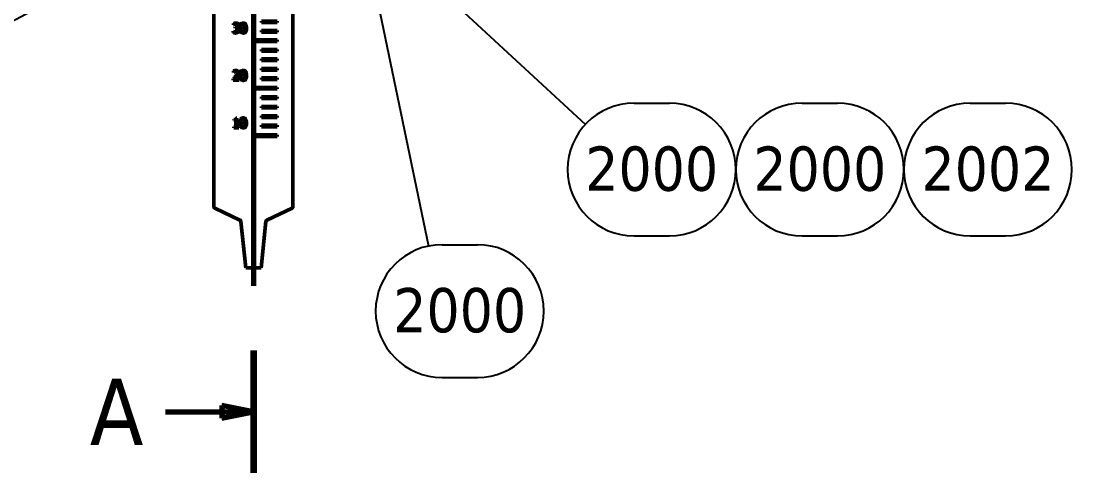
# Model space of a CAD drawing. Header units: millimetres. Extents: x -1205 to 1680, y -1175 to 1188.
# Drawn here: x 226.2 to 558.5, y 599.8 to 742.8 of the extents above; entities that cross this region are included whole.
import ezdxf

# ---------------------------------------------------------------- set-up
doc = ezdxf.new("R2010")
doc.units = ezdxf.units.MM
doc.header["$LTSCALE"] = 4
doc.linetypes.add('CHAIN', pattern=[0.3543, 0.2362, -0.0295, 0.0591, -0.0295])
for name, color, linetype, lineweight in [('Section Line (ISO)', 7, 'CHAIN', 70), ('Symbol (ISO)', 7, 'Continuous', 25), ('Visible (ISO)', 7, 'Continuous', 50)]:
    doc.layers.add(name, color=color, linetype=linetype, lineweight=lineweight)
doc.styles.add('Label Text (ISO)', font='tahoma.ttf')
doc.styles.add('Note Text (ISO)', font='tahoma.ttf')

# ---------------------------------------------------------------- blocks, each defined once
blk = doc.blocks.new('2dTransSection0')
at = {"layer": 'Section Line (ISO)', "linetype": 'CHAIN', "ltscale": 43.158058}
blk.add_line((74.929, 266.685), (74.929, 149.958), dxfattribs=at)
at = {"layer": 'Section Line (ISO)', "linetype": 'Continuous', "lineweight": 140}
blk.add_line((74.929, 159.648), (74.929, 149.958), dxfattribs=at)
at = {"layer": 'Section Line (ISO)', "linetype": 'Continuous'}
for p, q in [((67.967, 154.803), (72.429, 154.803)), ((74.929, 154.803), (72.429, 155.303)), ((72.429, 155.303), (72.429, 154.303)), ((72.429, 154.803), (74.929, 154.803)), ((72.429, 154.303), (74.929, 154.803))]:
    blk.add_line(p, q, dxfattribs=at)
at = {"layer": 'Section Line (ISO)', "linetype": 'Continuous', "flags": 128}
blk.add_lwpolyline([(72.429, 154.303), (74.929, 154.803)], dxfattribs=at)
at = {"layer": 'Section Line (ISO)'}
blk.add_solid([(72.429, 154.303), (74.929, 154.803), (72.429, 155.303), (72.429, 154.303)], dxfattribs=at)
at = {"layer": 'Section Line (ISO)', "insert": (61.996, 152.178), "char_height": 5.25, "attachment_point": 7, "style": 'Label Text (ISO)'}
blk.add_mtext('A', dxfattribs=at)
blk = doc.blocks.new('Balloon20')
at = {"layer": 'Symbol (ISO)'}
for p, q in [((84.473, 192.992), (84.004, 193.427)), ((84.46, 193.148), (84.004, 193.427)), ((84.004, 193.427), (84.493, 192.75)), ((85.838, 191.728), (84.769, 192.718)), ((86.177, 192.095), (85.113, 192.747)), ((84.531, 192.698), (85.498, 191.361)), ((85.498, 191.361), (86.177, 192.095)), ((85.838, 191.728), (101.175, 177.515)), ((105.014, 179.207), (107.801, 179.207)), ((118.301, 179.207), (121.088, 179.207)), ((131.588, 179.207), (134.375, 179.207)), ((105.014, 168.707), (107.801, 168.707)), ((118.301, 168.707), (121.088, 168.707)), ((131.588, 168.707), (134.375, 168.707))]:
    blk.add_line(p, q, dxfattribs=at)
at = {"layer": 'Symbol (ISO)', "flags": 128}
blk.add_lwpolyline([(86.177, 192.095), (84.004, 193.427)], dxfattribs=at)
at = {"layer": 'Symbol (ISO)'}
for centre, start, end in [((105.014, 173.957), 90, 270), ((107.801, 173.957), 270, 90), ((118.301, 173.957), 90, 270), ((121.088, 173.957), 270, 90), ((131.588, 173.957), 90, 270), ((134.375, 173.957), 270, 90)]:
    blk.add_arc(centre, 5.25, start, end, dxfattribs=at)
blk.add_solid([(86.177, 192.095), (84.004, 193.427), (85.498, 191.361), (86.177, 192.095)], dxfattribs=at)
at = {"layer": 'Symbol (ISO)', "char_height": 3.5, "attachment_point": 5, "style": 'Note Text (ISO)'}
for s, insert in [('2000', (106.407, 173.994)), ('2000', (119.695, 173.994)), ('2002', (132.982, 173.994))]:
    blk.add_mtext(s, dxfattribs=dict(at, insert=insert))
blk = doc.blocks.new('Balloon22')
at = {"layer": 'Symbol (ISO)'}
for p, q in [((84.678, 190.019), (83.779, 192.13)), ((84.188, 189.917), (83.779, 191.884)), ((83.779, 189.832), (84.678, 190.019)), ((84.188, 189.917), (88.771, 167.893)), ((89.839, 168.014), (92.626, 168.014)), ((89.839, 157.514), (92.626, 157.514))]:
    blk.add_line(p, q, dxfattribs=at)
at = {"layer": 'Symbol (ISO)', "flags": 128}
blk.add_lwpolyline([(84.678, 190.019), (83.679, 192.365)], dxfattribs=at)
at = {"layer": 'Symbol (ISO)'}
for centre, start, end in [((89.839, 162.764), 90, 270), ((92.626, 162.764), 270, 90)]:
    blk.add_arc(centre, 5.25, start, end, dxfattribs=at)
blk.add_solid([(84.678, 190.019), (83.679, 192.365), (83.699, 189.815), (84.678, 190.019)], dxfattribs=at)
at = {"layer": 'Symbol (ISO)', "insert": (91.232, 162.801), "char_height": 3.5, "attachment_point": 5, "style": 'Note Text (ISO)'}
blk.add_mtext('2000', dxfattribs=at)
blk = doc.blocks.new('Balloon30')
at = {"layer": 'Symbol (ISO)'}
for p, q in [((63.678, 189.856), (61.239, 189.114)), ((61.476, 188.673), (63.678, 189.856)), ((61.712, 188.233), (63.678, 189.856)), ((61.476, 188.673), (48.611, 181.77)), ((61.239, 189.114), (61.712, 188.233)), ((30.708, 184.542), (27.921, 184.542)), ((43.995, 184.542), (41.208, 184.542)), ((30.708, 174.042), (27.921, 174.042)), ((43.995, 174.042), (41.208, 174.042))]:
    blk.add_line(p, q, dxfattribs=at)
at = {"layer": 'Symbol (ISO)', "flags": 128}
blk.add_lwpolyline([(61.712, 188.233), (63.678, 189.856)], dxfattribs=at)
at = {"layer": 'Symbol (ISO)'}
for centre, start, end in [((27.921, 179.292), 90, 270), ((30.708, 179.292), 270, 90), ((41.208, 179.292), 90, 270), ((43.995, 179.292), 270, 90)]:
    blk.add_arc(centre, 5.25, start, end, dxfattribs=at)
blk.add_solid([(61.712, 188.233), (63.678, 189.856), (61.239, 189.114), (61.712, 188.233)], dxfattribs=at)
at = {"layer": 'Symbol (ISO)', "char_height": 3.5, "attachment_point": 5, "style": 'Note Text (ISO)'}
for s, insert in [('2001', (29.315, 179.329)), ('2000', (42.602, 179.329))]:
    blk.add_mtext(s, dxfattribs=dict(at, insert=insert))

msp = doc.modelspace()

# ---------------------------------------------------------------- linework, layer by layer
at = {"layer": 'Visible (ISO)'}
for p, q in [((287.217, 762.959), (287.217, 684.027)), ((312.217, 762.959), (312.217, 684.027)), ((293.386, 741.551), (293.386, 741.983)), ((293.386, 741.551), (293.411, 741.551)), ((295.987, 740.955), (295.591, 741.099)), ((307.217, 742.809), (302.217, 742.809)), ((302.217, 742.309), (302.217, 742.809)), ((302.217, 742.309), (307.217, 742.309)), ((304.299, 742.309), (304.299, 742.809)), ((307.217, 742.809), (307.217, 742.309)), ((293.302, 739.182), (293.302, 739.614)), ((293.332, 739.614), (293.302, 739.614)), ((293.925, 740.543), (293.925, 740.882)), ((294.061, 740.882), (293.925, 740.882)), ((293.925, 740.543), (294.098, 740.543)), ((294.532, 740.753), (294.532, 740.723)), ((295.134, 740.178), (295.134, 739.749)), ((297.508, 740.402), (297.096, 740.551)), ((307.217, 739.809), (302.217, 739.809)), ((302.217, 739.309), (302.217, 739.809)), ((302.217, 739.309), (307.217, 739.309)), ((304.299, 739.309), (304.299, 739.809)), ((307.217, 739.809), (307.217, 739.309)), ((307.217, 736.809), (299.717, 736.809)), ((299.717, 736.309), (299.717, 736.809)), ((299.717, 736.309), (307.217, 736.309)), ((304.299, 736.309), (304.299, 736.809)), ((307.217, 736.809), (307.217, 736.309)), ((307.217, 733.809), (302.217, 733.809)), ((302.217, 733.309), (302.217, 733.809)), ((302.217, 733.309), (307.217, 733.309)), ((304.299, 733.309), (304.299, 733.809)), ((307.217, 733.809), (307.217, 733.309)), ((307.217, 730.809), (302.217, 730.809)), ((302.217, 730.309), (302.217, 730.809)), ((302.217, 730.309), (307.217, 730.309)), ((307.217, 727.809), (302.217, 727.809)), ((302.217, 727.309), (302.217, 727.809)), ((304.299, 730.309), (304.299, 730.809)), ((304.299, 727.309), (304.299, 727.809)), ((307.217, 730.809), (307.217, 730.309)), ((307.217, 727.809), (307.217, 727.309)), ((293.327, 724.059), (293.327, 724.491)), ((293.391, 726.553), (293.391, 726.988)), ((293.391, 726.553), (293.413, 726.553)), ((295.207, 724.412), (293.71, 724.412)), ((295.134, 724.412), (295.134, 724.059)), ((295.207, 724.412), (295.207, 724.059)), ((302.217, 727.309), (307.217, 727.309)), ((307.217, 724.809), (302.217, 724.809)), ((302.217, 724.309), (302.217, 724.809)), ((304.299, 724.309), (304.299, 724.809)), ((307.217, 724.809), (307.217, 724.309)), ((293.327, 724.059), (295.207, 724.059)), ((307.217, 721.809), (299.717, 721.809)), ((299.717, 721.309), (299.717, 721.809)), ((299.717, 721.309), (307.217, 721.309)), ((302.217, 724.309), (307.217, 724.309)), ((304.299, 721.309), (304.299, 721.809)), ((307.217, 721.809), (307.217, 721.309)), ((307.217, 718.809), (302.217, 718.809)), ((302.217, 718.309), (302.217, 718.809)), ((302.217, 718.309), (307.217, 718.309)), ((304.299, 718.309), (304.299, 718.809)), ((307.217, 718.809), (307.217, 718.309)), ((307.217, 715.809), (302.217, 715.809)), ((302.217, 715.309), (302.217, 715.809)), ((302.217, 715.309), (307.217, 715.309)), ((304.299, 715.309), (304.299, 715.809)), ((307.217, 715.809), (307.217, 715.309)), ((293.567, 711.413), (293.567, 711.692)), ((293.567, 711.413), (294.12, 711.413)), ((294.12, 709.37), (294.12, 711.413)), ((294.513, 712.117), (294.196, 712.117)), ((294.513, 712.117), (294.513, 709.37)), ((307.217, 712.809), (302.217, 712.809)), ((302.217, 712.309), (302.217, 712.809)), ((302.217, 712.309), (307.217, 712.309)), ((304.299, 712.309), (304.299, 712.809)), ((307.217, 712.809), (307.217, 712.309)), ((293.567, 709.059), (293.567, 709.37)), ((294.12, 709.37), (293.567, 709.37)), ((293.567, 709.059), (295.053, 709.059)), ((295.053, 709.37), (294.513, 709.37)), ((295.053, 709.37), (295.053, 709.059)), ((307.217, 709.809), (302.217, 709.809)), ((302.217, 709.309), (302.217, 709.809)), ((302.217, 709.309), (307.217, 709.309)), ((304.299, 709.309), (304.299, 709.809)), ((307.217, 709.809), (307.217, 709.309)), ((307.217, 706.809), (299.717, 706.809)), ((299.717, 706.309), (299.717, 706.809)), ((299.717, 706.309), (307.217, 706.309)), ((304.299, 706.309), (304.299, 706.809)), ((307.217, 706.809), (307.217, 706.309)), ((295.465, 679.827), (287.505, 683.573)), ((311.928, 683.573), (303.968, 679.827)), ((297.293, 664.709), (295.746, 679.43)), ((302.14, 664.709), (303.687, 679.43)), ((302.14, 664.709), (297.293, 664.709))]:
    msp.add_line(p, q, dxfattribs=at)
for points, knots in [([(293.386, 741.983), (293.493, 742.04), (293.629, 742.082), (293.785, 742.122), (293.867, 742.143), (294.039, 742.166), (294.11, 742.171), (294.182, 742.171)], [0, 0, 0, 0, 0.040839947, 0.040839947, 0.054642631, 0.054642631, 0.064122758, 0.064122758, 0.064122758, 0.064122758]), ([(293.712, 741.721), (293.654, 741.697), (293.595, 741.668), (293.497, 741.608), (293.453, 741.58), (293.411, 741.551)], [0, 0, 0, 0, 0.0210974, 0.0210974, 0.03828531, 0.03828531, 0.03828531, 0.03828531]), ([(294.149, 741.818), (294.075, 741.818), (294.001, 741.808), (293.901, 741.784), (293.819, 741.764), (293.712, 741.721)], [0, 0, 0, 0, 0.025054615, 0.025054615, 0.034737694, 0.034737694, 0.034737694, 0.034737694]), ([(294.061, 740.882), (294.169, 740.882), (294.28, 740.897), (294.439, 740.965), (294.503, 741.002), (294.592, 741.091), (294.621, 741.135), (294.655, 741.216), (294.665, 741.248), (294.678, 741.318), (294.681, 741.356), (294.681, 741.393)], [0, 0, 0, 0, 0.036362627, 0.036362627, 0.056556044, 0.056556044, 0.070779684, 0.070779684, 0.079708477, 0.079708477, 0.089359284, 0.089359284, 0.089359284, 0.089359284]), ([(294.52, 741.724), (294.467, 741.76), (294.41, 741.783), (294.32, 741.803), (294.252, 741.818), (294.149, 741.818)], [0, 0, 0, 0, 0.020441594, 0.020441594, 0.030547582, 0.030547582, 0.030547582, 0.030547582]), ([(294.182, 742.171), (294.299, 742.171), (294.425, 742.161), (294.646, 742.101), (294.74, 742.057), (294.824, 741.998)], [0, 0, 0, 0, 0.039433019, 0.039433019, 0.074886836, 0.074886836, 0.074886836, 0.074886836]), ([(294.681, 741.393), (294.681, 741.446), (294.673, 741.499), (294.638, 741.596), (294.614, 741.63), (294.576, 741.679), (294.55, 741.703), (294.52, 741.724)], [0, 0, 0, 0, 0.015985005, 0.015985005, 0.031255401, 0.031255401, 0.054414678, 0.054414678, 0.054414678, 0.054414678]), ([(295.095, 741.435), (295.095, 741.351), (295.082, 741.269), (295.014, 741.095), (294.961, 741.028), (294.874, 740.929), (294.814, 740.877), (294.679, 740.796), (294.607, 740.769), (294.532, 740.753)], [0, 0, 0, 0, 0.02522463, 0.02522463, 0.05662428, 0.05662428, 0.10745124, 0.10745124, 0.15813429, 0.15813429, 0.15813429, 0.15813429]), ([(294.824, 741.998), (294.892, 741.949), (294.951, 741.888), (295.037, 741.75), (295.059, 741.689), (295.088, 741.574), (295.095, 741.505), (295.095, 741.435)], [0, 0, 0, 0, 0.026728017, 0.026728017, 0.050033936, 0.050033936, 0.083058821, 0.083058821, 0.083058821, 0.083058821]), ([(295.562, 740.58), (295.562, 740.9), (295.589, 741.228), (295.725, 741.666), (295.79, 741.783), (295.923, 741.95), (296, 742.016), (296.155, 742.101), (296.224, 742.126), (296.375, 742.161), (296.457, 742.168), (296.538, 742.168)], [0, 0, 0, 0, 0.09606985, 0.09606985, 0.15571369, 0.15571369, 0.21272674, 0.21272674, 0.25390628, 0.25390628, 0.29898075, 0.29898075, 0.29898075, 0.29898075]), ([(296.083, 741.509), (296.038, 741.395), (296.015, 741.263), (295.994, 741.069), (295.977, 740.885), (295.977, 740.58)], [0, 0, 0, 0, 0.03695054, 0.03695054, 0.058690422, 0.058690422, 0.058690422, 0.058690422]), ([(296.538, 741.83), (296.47, 741.83), (296.401, 741.82), (296.302, 741.78), (296.254, 741.754), (296.18, 741.679), (296.158, 741.65), (296.117, 741.584), (296.099, 741.547), (296.083, 741.509)], [0, 0, 0, 0, 0.021189268, 0.021189268, 0.033225555, 0.033225555, 0.039655995, 0.039655995, 0.046731145, 0.046731145, 0.046731145, 0.046731145]), ([(296.538, 742.168), (296.662, 742.168), (296.787, 742.15), (296.995, 742.065), (297.076, 742.011), (297.205, 741.882), (297.267, 741.801), (297.395, 741.533), (297.438, 741.369), (297.499, 741.006), (297.511, 740.789), (297.511, 740.583)], [0, 0, 0, 0, 0.03854667, 0.03854667, 0.06893349, 0.06893349, 0.09362726, 0.09362726, 0.12306732, 0.12306732, 0.16070217, 0.16070217, 0.16070217, 0.16070217]), ([(296.985, 741.514), (296.958, 741.582), (296.921, 741.647), (296.822, 741.752), (296.775, 741.778), (296.715, 741.804), (296.683, 741.814), (296.613, 741.827), (296.575, 741.83), (296.538, 741.83)], [0, 0, 0, 0, 0.022080849, 0.022080849, 0.044000697, 0.044000697, 0.067463353, 0.067463353, 0.093598686, 0.093598686, 0.093598686, 0.093598686]), ([(297.096, 740.583), (297.096, 740.759), (297.09, 740.951), (297.063, 741.204), (297.043, 741.367), (296.985, 741.514)], [0, 0, 0, 0, 0.052988182, 0.052988182, 0.075973294, 0.075973294, 0.075973294, 0.075973294]), ([(294.135, 738.994), (293.981, 738.994), (293.831, 739.013), (293.636, 739.061), (293.46, 739.103), (293.302, 739.182)], [0, 0, 0, 0, 0.051467039, 0.051467039, 0.068391655, 0.068391655, 0.068391655, 0.068391655]), ([(293.332, 739.614), (293.433, 739.541), (293.561, 739.481), (293.71, 739.421), (293.789, 739.39), (293.965, 739.355), (294.037, 739.348), (294.11, 739.348)], [0, 0, 0, 0, 0.041573502, 0.041573502, 0.053962881, 0.053962881, 0.062452189, 0.062452189, 0.062452189, 0.062452189]), ([(294.557, 740.435), (294.504, 740.472), (294.445, 740.497), (294.33, 740.526), (294.232, 740.543), (294.098, 740.543)], [0, 0, 0, 0, 0.020803035, 0.020803035, 0.039320555, 0.039320555, 0.039320555, 0.039320555]), ([(294.11, 739.348), (294.195, 739.348), (294.279, 739.361), (294.381, 739.393), (294.427, 739.408), (294.512, 739.461), (294.543, 739.487), (294.572, 739.518)], [0, 0, 0, 0, 0.02850468, 0.02850468, 0.035447621, 0.035447621, 0.040242358, 0.040242358, 0.040242358, 0.040242358]), ([(294.886, 739.276), (294.807, 739.194), (294.716, 739.133), (294.487, 739.03), (294.33, 738.994), (294.135, 738.994)], [0, 0, 0, 0, 0.035464691, 0.035464691, 0.081354494, 0.081354494, 0.081354494, 0.081354494]), ([(294.532, 740.723), (294.602, 740.709), (294.671, 740.686), (294.77, 740.647), (294.851, 740.613), (294.942, 740.526)], [0, 0, 0, 0, 0.023308105, 0.023308105, 0.034286561, 0.034286561, 0.034286561, 0.034286561]), ([(294.74, 739.992), (294.74, 740.074), (294.731, 740.16), (294.685, 740.287), (294.661, 740.326), (294.618, 740.383), (294.589, 740.411), (294.557, 740.435)], [0, 0, 0, 0, 0.024458354, 0.024458354, 0.040923771, 0.040923771, 0.063205048, 0.063205048, 0.063205048, 0.063205048]), ([(294.572, 739.518), (294.624, 739.577), (294.667, 739.643), (294.704, 739.737), (294.719, 739.777), (294.737, 739.891), (294.74, 739.942), (294.74, 739.992)], [0, 0, 0, 0, 0.024573907, 0.024573907, 0.030851274, 0.030851274, 0.035707356, 0.035707356, 0.035707356, 0.035707356]), ([(295.155, 739.963), (295.155, 739.836), (295.135, 739.713), (295.072, 739.552), (295.045, 739.492), (294.969, 739.371), (294.929, 739.321), (294.886, 739.276)], [0, 0, 0, 0, 0.038007848, 0.038007848, 0.052325896, 0.052325896, 0.06396449, 0.06396449, 0.06396449, 0.06396449]), ([(294.942, 740.526), (294.995, 740.477), (295.038, 740.418), (295.109, 740.28), (295.125, 740.219), (295.149, 740.109), (295.155, 740.035), (295.155, 739.963)], [0, 0, 0, 0, 0.022591105, 0.022591105, 0.047445441, 0.047445441, 0.090859755, 0.090859755, 0.090859755, 0.090859755]), ([(296.538, 738.994), (296.409, 738.994), (296.281, 739.014), (296.069, 739.102), (295.987, 739.158), (295.86, 739.29), (295.796, 739.373), (295.673, 739.645), (295.632, 739.807), (295.574, 740.164), (295.562, 740.377), (295.562, 740.58)], [0, 0, 0, 0, 0.03991737, 0.03991737, 0.07141712, 0.07141712, 0.09610617, 0.09610617, 0.12382712, 0.12382712, 0.15916654, 0.15916654, 0.15916654, 0.15916654]), ([(295.977, 740.58), (295.977, 740.411), (295.981, 740.214), (296.003, 739.977), (296.02, 739.822), (296.081, 739.661)], [0, 0, 0, 0, 0.050916089, 0.050916089, 0.071169861, 0.071169861, 0.071169861, 0.071169861]), ([(296.081, 739.661), (296.107, 739.591), (296.144, 739.525), (296.246, 739.413), (296.296, 739.387), (296.354, 739.36), (296.387, 739.35), (296.46, 739.336), (296.499, 739.333), (296.538, 739.333)], [0, 0, 0, 0, 0.02262796, 0.02262796, 0.0463913, 0.0463913, 0.0759102, 0.0759102, 0.10878613, 0.10878613, 0.10878613, 0.10878613]), ([(297.511, 740.583), (297.511, 740.253), (297.483, 739.919), (297.342, 739.488), (297.277, 739.372), (297.141, 739.205), (297.065, 739.141), (296.912, 739.059), (296.844, 739.035), (296.696, 739.002), (296.617, 738.994), (296.538, 738.994)], [0, 0, 0, 0, 0.09877974, 0.09877974, 0.15618609, 0.15618609, 0.2079039, 0.2079039, 0.24518562, 0.24518562, 0.28616033, 0.28616033, 0.28616033, 0.28616033]), ([(296.538, 739.333), (296.605, 739.333), (296.672, 739.342), (296.772, 739.383), (296.819, 739.409), (296.891, 739.482), (296.914, 739.512), (296.955, 739.578), (296.973, 739.616), (296.988, 739.654)], [0, 0, 0, 0, 0.020728516, 0.020728516, 0.033128978, 0.033128978, 0.040048494, 0.040048494, 0.047674058, 0.047674058, 0.047674058, 0.047674058]), ([(296.988, 739.654), (297.032, 739.766), (297.057, 739.9), (297.081, 740.122), (297.096, 740.292), (297.096, 740.583)], [0, 0, 0, 0, 0.036188853, 0.036188853, 0.059373291, 0.059373291, 0.059373291, 0.059373291]), ([(293.327, 724.491), (293.454, 724.61), (293.581, 724.731), (293.765, 724.912), (293.894, 725.039), (294.063, 725.225)], [0, 0, 0, 0, 0.056876541, 0.056876541, 0.08315421, 0.08315421, 0.08315421, 0.08315421]), ([(293.391, 726.988), (293.504, 727.044), (293.654, 727.086), (293.775, 727.119), (293.858, 727.141), (294.031, 727.165), (294.101, 727.171), (294.172, 727.171)], [0, 0, 0, 0, 0.042689346, 0.042689346, 0.059603596, 0.059603596, 0.070859596, 0.070859596, 0.070859596, 0.070859596]), ([(293.71, 726.721), (293.652, 726.698), (293.597, 726.67), (293.499, 726.611), (293.456, 726.583), (293.413, 726.553)], [0, 0, 0, 0, 0.020887759, 0.020887759, 0.038077067, 0.038077067, 0.038077067, 0.038077067]), ([(294.142, 726.818), (294.068, 726.818), (293.995, 726.808), (293.89, 726.783), (293.809, 726.762), (293.71, 726.721)], [0, 0, 0, 0, 0.024903488, 0.024903488, 0.036313364, 0.036313364, 0.036313364, 0.036313364]), ([(294.515, 725.202), (294.378, 725.053), (294.234, 724.908), (294.02, 724.704), (293.867, 724.558), (293.71, 724.412)], [0, 0, 0, 0, 0.06374507, 0.06374507, 0.094297222, 0.094297222, 0.094297222, 0.094297222]), ([(294.063, 725.225), (294.275, 725.457), (294.443, 725.667), (294.567, 725.887), (294.606, 725.968), (294.655, 726.147), (294.666, 726.228), (294.666, 726.311)], [0, 0, 0, 0, 0.09974229, 0.09974229, 0.1342871, 0.1342871, 0.16193461, 0.16193461, 0.16193461, 0.16193461]), ([(294.515, 726.694), (294.466, 726.736), (294.412, 726.766), (294.307, 726.801), (294.238, 726.818), (294.142, 726.818)], [0, 0, 0, 0, 0.020418057, 0.020418057, 0.036472935, 0.036472935, 0.036472935, 0.036472935]), ([(294.172, 727.171), (294.317, 727.171), (294.468, 727.151), (294.719, 727.047), (294.801, 726.986), (294.928, 726.856), (294.979, 726.779), (295.038, 726.637), (295.054, 726.581), (295.076, 726.461), (295.081, 726.397), (295.081, 726.334)], [0, 0, 0, 0, 0.04862414, 0.04862414, 0.08818882, 0.08818882, 0.12957679, 0.12957679, 0.15481154, 0.15481154, 0.18201034, 0.18201034, 0.18201034, 0.18201034]), ([(294.666, 726.311), (294.666, 726.384), (294.656, 726.457), (294.621, 726.549), (294.606, 726.584), (294.563, 726.647), (294.54, 726.672), (294.515, 726.694)], [0, 0, 0, 0, 0.021766531, 0.021766531, 0.03001673, 0.03001673, 0.036716535, 0.036716535, 0.036716535, 0.036716535]), ([(294.923, 725.723), (294.87, 725.629), (294.808, 725.541), (294.668, 725.371), (294.593, 725.285), (294.515, 725.202)], [0, 0, 0, 0, 0.032957994, 0.032957994, 0.068652069, 0.068652069, 0.068652069, 0.068652069]), ([(295.081, 726.334), (295.081, 726.222), (295.069, 726.11), (295.023, 725.947), (294.991, 725.842), (294.923, 725.723)], [0, 0, 0, 0, 0.03355414, 0.03355414, 0.050851296, 0.050851296, 0.050851296, 0.050851296]), ([(295.562, 725.58), (295.562, 725.9), (295.589, 726.228), (295.725, 726.666), (295.79, 726.783), (295.923, 726.95), (296, 727.016), (296.155, 727.101), (296.224, 727.126), (296.375, 727.161), (296.457, 727.168), (296.538, 727.168)], [0, 0, 0, 0, 0.09606985, 0.09606985, 0.15571369, 0.15571369, 0.21272674, 0.21272674, 0.25390628, 0.25390628, 0.29898075, 0.29898075, 0.29898075, 0.29898075]), ([(296.538, 723.994), (296.409, 723.994), (296.281, 724.014), (296.069, 724.102), (295.987, 724.158), (295.86, 724.29), (295.796, 724.373), (295.673, 724.645), (295.632, 724.807), (295.574, 725.164), (295.562, 725.377), (295.562, 725.58)], [0, 0, 0, 0, 0.03991737, 0.03991737, 0.07141712, 0.07141712, 0.09610617, 0.09610617, 0.12382712, 0.12382712, 0.15916654, 0.15916654, 0.15916654, 0.15916654]), ([(296.083, 726.509), (296.038, 726.395), (296.015, 726.263), (295.994, 726.069), (295.977, 725.885), (295.977, 725.58)], [0, 0, 0, 0, 0.03695054, 0.03695054, 0.058690422, 0.058690422, 0.058690422, 0.058690422]), ([(295.977, 725.58), (295.977, 725.411), (295.981, 725.214), (296.003, 724.977), (296.02, 724.822), (296.081, 724.661)], [0, 0, 0, 0, 0.050916089, 0.050916089, 0.071169861, 0.071169861, 0.071169861, 0.071169861]), ([(296.081, 724.661), (296.107, 724.591), (296.144, 724.525), (296.246, 724.413), (296.296, 724.387), (296.354, 724.36), (296.387, 724.35), (296.46, 724.336), (296.499, 724.333), (296.538, 724.333)], [0, 0, 0, 0, 0.02262796, 0.02262796, 0.0463913, 0.0463913, 0.0759102, 0.0759102, 0.10878613, 0.10878613, 0.10878613, 0.10878613]), ([(296.538, 726.83), (296.47, 726.83), (296.401, 726.82), (296.302, 726.78), (296.254, 726.754), (296.18, 726.679), (296.158, 726.65), (296.117, 726.584), (296.099, 726.547), (296.083, 726.509)], [0, 0, 0, 0, 0.021189268, 0.021189268, 0.033225555, 0.033225555, 0.039655995, 0.039655995, 0.046731145, 0.046731145, 0.046731145, 0.046731145]), ([(296.538, 727.168), (296.662, 727.168), (296.787, 727.15), (296.995, 727.065), (297.076, 727.011), (297.205, 726.882), (297.267, 726.801), (297.395, 726.533), (297.438, 726.369), (297.499, 726.006), (297.511, 725.789), (297.511, 725.583)], [0, 0, 0, 0, 0.03854667, 0.03854667, 0.06893349, 0.06893349, 0.09362726, 0.09362726, 0.12306732, 0.12306732, 0.16070217, 0.16070217, 0.16070217, 0.16070217]), ([(296.985, 726.514), (296.958, 726.582), (296.921, 726.647), (296.822, 726.752), (296.775, 726.778), (296.715, 726.804), (296.683, 726.814), (296.613, 726.827), (296.575, 726.83), (296.538, 726.83)], [0, 0, 0, 0, 0.022080849, 0.022080849, 0.044000697, 0.044000697, 0.067463353, 0.067463353, 0.093598686, 0.093598686, 0.093598686, 0.093598686]), ([(297.511, 725.583), (297.511, 725.253), (297.483, 724.919), (297.342, 724.488), (297.277, 724.372), (297.141, 724.205), (297.065, 724.141), (296.912, 724.059), (296.844, 724.035), (296.696, 724.002), (296.617, 723.994), (296.538, 723.994)], [0, 0, 0, 0, 0.09877974, 0.09877974, 0.15618609, 0.15618609, 0.2079039, 0.2079039, 0.24518562, 0.24518562, 0.28616033, 0.28616033, 0.28616033, 0.28616033]), ([(296.538, 724.333), (296.605, 724.333), (296.672, 724.342), (296.772, 724.383), (296.819, 724.409), (296.891, 724.482), (296.914, 724.512), (296.955, 724.578), (296.973, 724.616), (296.988, 724.654)], [0, 0, 0, 0, 0.020728516, 0.020728516, 0.033128978, 0.033128978, 0.040048494, 0.040048494, 0.047674058, 0.047674058, 0.047674058, 0.047674058]), ([(297.096, 725.583), (297.096, 725.759), (297.09, 725.951), (297.063, 726.204), (297.043, 726.367), (296.985, 726.514)], [0, 0, 0, 0, 0.052988182, 0.052988182, 0.075973294, 0.075973294, 0.075973294, 0.075973294]), ([(296.988, 724.654), (297.032, 724.766), (297.057, 724.9), (297.081, 725.122), (297.096, 725.292), (297.096, 725.583)], [0, 0, 0, 0, 0.036188853, 0.036188853, 0.059373291, 0.059373291, 0.059373291, 0.059373291]), ([(293.567, 711.692), (293.702, 711.692), (293.852, 711.704), (294.028, 711.775), (294.062, 711.802), (294.11, 711.849), (294.132, 711.882), (294.177, 711.979), (294.191, 712.049), (294.196, 712.117)], [0, 0, 0, 0, 0.04662709, 0.04662709, 0.07112789, 0.07112789, 0.10523273, 0.10523273, 0.16126208, 0.16126208, 0.16126208, 0.16126208]), ([(295.562, 710.58), (295.562, 710.9), (295.589, 711.228), (295.725, 711.666), (295.79, 711.783), (295.923, 711.95), (296, 712.016), (296.155, 712.101), (296.224, 712.126), (296.375, 712.161), (296.457, 712.168), (296.538, 712.168)], [0, 0, 0, 0, 0.09606985, 0.09606985, 0.15571369, 0.15571369, 0.21272674, 0.21272674, 0.25390628, 0.25390628, 0.29898075, 0.29898075, 0.29898075, 0.29898075]), ([(296.083, 711.509), (296.038, 711.395), (296.015, 711.263), (295.994, 711.069), (295.977, 710.885), (295.977, 710.58)], [0, 0, 0, 0, 0.03695054, 0.03695054, 0.058690422, 0.058690422, 0.058690422, 0.058690422]), ([(296.538, 711.83), (296.47, 711.83), (296.401, 711.82), (296.302, 711.78), (296.254, 711.754), (296.18, 711.679), (296.158, 711.65), (296.117, 711.584), (296.099, 711.547), (296.083, 711.509)], [0, 0, 0, 0, 0.021189268, 0.021189268, 0.033225555, 0.033225555, 0.039655995, 0.039655995, 0.046731145, 0.046731145, 0.046731145, 0.046731145]), ([(296.538, 712.168), (296.662, 712.168), (296.787, 712.15), (296.995, 712.065), (297.076, 712.011), (297.205, 711.882), (297.267, 711.801), (297.395, 711.533), (297.438, 711.369), (297.499, 711.006), (297.511, 710.789), (297.511, 710.583)], [0, 0, 0, 0, 0.03854667, 0.03854667, 0.06893349, 0.06893349, 0.09362726, 0.09362726, 0.12306732, 0.12306732, 0.16070217, 0.16070217, 0.16070217, 0.16070217]), ([(296.985, 711.514), (296.958, 711.582), (296.921, 711.647), (296.822, 711.752), (296.775, 711.778), (296.715, 711.804), (296.683, 711.814), (296.613, 711.827), (296.575, 711.83), (296.538, 711.83)], [0, 0, 0, 0, 0.022080849, 0.022080849, 0.044000697, 0.044000697, 0.067463353, 0.067463353, 0.093598686, 0.093598686, 0.093598686, 0.093598686]), ([(297.096, 710.583), (297.096, 710.759), (297.09, 710.951), (297.063, 711.204), (297.043, 711.367), (296.985, 711.514)], [0, 0, 0, 0, 0.052988182, 0.052988182, 0.075973294, 0.075973294, 0.075973294, 0.075973294]), ([(296.538, 708.994), (296.409, 708.994), (296.281, 709.014), (296.069, 709.102), (295.987, 709.158), (295.86, 709.29), (295.796, 709.373), (295.673, 709.645), (295.632, 709.807), (295.574, 710.164), (295.562, 710.377), (295.562, 710.58)], [0, 0, 0, 0, 0.03991737, 0.03991737, 0.07141712, 0.07141712, 0.09610617, 0.09610617, 0.12382712, 0.12382712, 0.15916654, 0.15916654, 0.15916654, 0.15916654]), ([(295.977, 710.58), (295.977, 710.411), (295.981, 710.214), (296.003, 709.977), (296.02, 709.822), (296.081, 709.661)], [0, 0, 0, 0, 0.050916089, 0.050916089, 0.071169861, 0.071169861, 0.071169861, 0.071169861]), ([(296.081, 709.661), (296.107, 709.591), (296.144, 709.525), (296.246, 709.413), (296.296, 709.387), (296.354, 709.36), (296.387, 709.35), (296.46, 709.336), (296.499, 709.333), (296.538, 709.333)], [0, 0, 0, 0, 0.02262796, 0.02262796, 0.0463913, 0.0463913, 0.0759102, 0.0759102, 0.10878613, 0.10878613, 0.10878613, 0.10878613]), ([(297.511, 710.583), (297.511, 710.253), (297.483, 709.919), (297.342, 709.488), (297.277, 709.372), (297.141, 709.205), (297.065, 709.141), (296.912, 709.059), (296.844, 709.035), (296.696, 709.002), (296.617, 708.994), (296.538, 708.994)], [0, 0, 0, 0, 0.09877974, 0.09877974, 0.15618609, 0.15618609, 0.2079039, 0.2079039, 0.24518562, 0.24518562, 0.28616033, 0.28616033, 0.28616033, 0.28616033]), ([(296.538, 709.333), (296.605, 709.333), (296.672, 709.342), (296.772, 709.383), (296.819, 709.409), (296.891, 709.482), (296.914, 709.512), (296.955, 709.578), (296.973, 709.616), (296.988, 709.654)], [0, 0, 0, 0, 0.020728516, 0.020728516, 0.033128978, 0.033128978, 0.040048494, 0.040048494, 0.047674058, 0.047674058, 0.047674058, 0.047674058]), ([(296.988, 709.654), (297.032, 709.766), (297.057, 709.9), (297.081, 710.122), (297.096, 710.292), (297.096, 710.583)], [0, 0, 0, 0, 0.036188853, 0.036188853, 0.059373291, 0.059373291, 0.059373291, 0.059373291]), ([(287.505, 683.573), (287.494, 683.578), (287.48, 683.585), (287.449, 683.603), (287.431, 683.615), (287.389, 683.648), (287.364, 683.669), (287.311, 683.732), (287.281, 683.773), (287.236, 683.878), (287.22, 683.939), (287.217, 684.011), (287.217, 684.019), (287.217, 684.027)], [-0.03358619, -0.03358619, -0.03358619, -0.03358619, -0.030187848, -0.030187848, -0.026789505, -0.026789505, -0.023391163, -0.023391163, -0.019992821, -0.019992821, -0.016970292, -0.016970292, -0.016594479, -0.016594479, -0.016594479, -0.016594479]), ([(312.217, 684.027), (312.217, 683.972), (312.207, 683.919), (312.175, 683.821), (312.152, 683.778), (312.102, 683.704), (312.075, 683.676), (312.027, 683.633), (312.007, 683.619), (311.971, 683.595), (311.956, 683.587), (311.938, 683.578), (311.933, 683.575), (311.928, 683.573)], [-3.158230228, -3.158230228, -3.158230228, -3.158230228, -3.155670098, -3.155670098, -3.152840195, -3.152840195, -3.149441995, -3.149441995, -3.146043795, -3.146043795, -3.142645595, -3.142645595, -3.141239229, -3.141239229, -3.141239229, -3.141239229]), ([(295.465, 679.827), (295.476, 679.822), (295.489, 679.815), (295.518, 679.798), (295.535, 679.787), (295.575, 679.757), (295.597, 679.737), (295.646, 679.683), (295.673, 679.647), (295.72, 679.553), (295.739, 679.494), (295.746, 679.43)], [3.067255092, 3.067255092, 3.067255092, 3.067255092, 3.075190695, 3.075190695, 3.083126298, 3.083126298, 3.091061901, 3.091061901, 3.098997504, 3.098997504, 3.106933106, 3.106933106, 3.106933106, 3.106933106]), ([(303.687, 679.43), (303.693, 679.484), (303.708, 679.535), (303.747, 679.626), (303.773, 679.665), (303.823, 679.725), (303.846, 679.747), (303.888, 679.78), (303.906, 679.792), (303.937, 679.811), (303.95, 679.818), (303.964, 679.825), (303.966, 679.826), (303.968, 679.827)], [-0.029336258, -0.029336258, -0.029336258, -0.029336258, -0.022620895, -0.022620895, -0.014886216, -0.014886216, -0.006951023, -0.006951023, 0.000984169, 0.000984169, 0.008919362, 0.008919362, 0.010339707, 0.010339707, 0.010339707, 0.010339707])]:
    msp.add_open_spline(points, degree=3, knots=knots, dxfattribs=at)

# ---------------------------------------------------------------- block references
at = {"layer": 'Section Line (ISO)', "xscale": 4, "yscale": 4, "zscale": 4}
msp.add_blockref('2dTransSection0', (0, 0), dxfattribs=at)
at = {"layer": 'Symbol (ISO)', "xscale": 4, "yscale": 4, "zscale": 4}
for name in ['Balloon20', 'Balloon22', 'Balloon30']:
    msp.add_blockref(name, (0, 0), dxfattribs=at)

doc.saveas('drawing.dxf')
